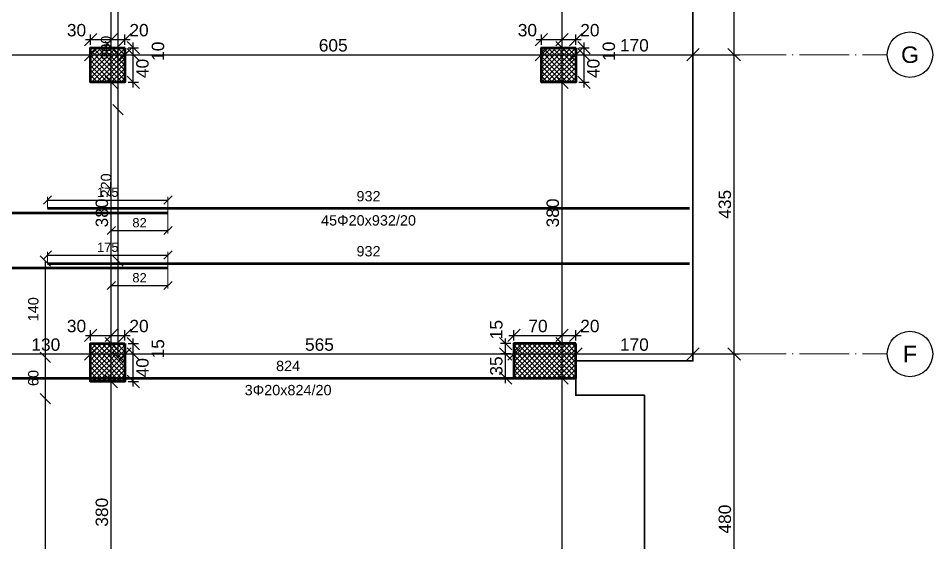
# Model space of a CAD drawing. Header units: millimetres. Extents: x -404 to 6018, y -5139 to 7890.
# Drawn here: x 870 to 2198, y -2904 to -2142 of the extents above; entities that cross this region are included whole.
import ezdxf
from ezdxf.enums import TextEntityAlignment as Align

# ---------------------------------------------------------------- set-up
doc = ezdxf.new("R2010")
doc.units = ezdxf.units.MM
doc.linetypes.add('ZWCAD_ISO04W100', pattern=[30.5, 24, -3, 0.5, -3])
for name, color, linetype, lineweight in [('AXIS LINES', 255, 'ZWCAD_ISO04W100', 13), ('COLUMN', 140, 'Continuous', 53), ('SLAB', 3, 'Continuous', 35)]:
    doc.layers.add(name, color=color, linetype=linetype, lineweight=lineweight)
for name, color, linetype in [('FW_AXIS', 7, 'Continuous'), ('FW_COLUMN_HATCH', 8, 'Continuous'), ('FW_DIM', 7, 'Continuous'), ('REB_TOP_MESH_X', 5, 'Continuous'), ('REB_TOP_MESH_X_AXDIM', 5, 'Continuous'), ('REB_TOP_MESH_X_LAP', 5, 'Continuous'), ('REB_TOP_MESH_X_RANGE', 5, 'Continuous'), ('REB_TOP_MESH_X_TEXT', 5, 'Continuous')]:
    doc.layers.add(name, color=color, linetype=linetype)
doc.styles.add('REBAR_TXT', font='arial.ttf')
doc.styles.get("Standard").update_dxf_attribs({"font": 'arial.ttf'})
doc.dimstyles.new('FW_DIM', dxfattribs={"dimtxt": 18, "dimasz": 9, "dimexe": 7.5, "dimexo": 4.5, "dimgap": 4.5, "dimtad": 1, "dimdec": 0, "dimtxsty": 'Standard', "dimtsz": 9, "dimcen": 2.5, "dimdle": 7.5, "dimclrd": 256, "dimclre": 256, "dimclrt": 7, "dimazin": 3, "dimtfac": 1, "dimtmove": 2, "dimatfit": 3})
doc.dimstyles.new('REBAR LAP', dxfattribs={"dimtxt": 13.5, "dimasz": 2.5, "dimexe": 4.5, "dimexo": 0, "dimgap": 4.5, "dimtad": 1, "dimdec": 0, "dimtxsty": 'Standard', "dimtsz": 6, "dimcen": 2.5, "dimclrd": 6, "dimclre": 6, "dimclrt": 7, "dimazin": 3, "dimtfac": 1, "dimtmove": 2, "dimatfit": 3, "dimlwd": 25, "dimlwe": 18})
doc.dimstyles.new('REBAR M-200', dxfattribs={"dimtxt": 15, "dimasz": 15, "dimexe": 25, "dimexo": 12.5, "dimgap": 10, "dimtad": 1, "dimdec": 0, "dimtxsty": 'Standard', "dimblk": 'NONE', "dimcen": 50, "dimse1": 1, "dimse2": 1, "dimclrd": 6, "dimclre": 6, "dimclrt": 7, "dimazin": 3, "dimtfac": 1, "dimtmove": 2, "dimatfit": 3, "dimldrblk": 'NONE', "dimlwd": 53})
doc.dimstyles.new('REBAR RANGE', dxfattribs={"dimtxt": 15, "dimasz": 2.5, "dimexe": 0, "dimexo": 0, "dimgap": 10, "dimtad": 1, "dimdec": 0, "dimtxsty": 'Standard', "dimtsz": 7.5, "dimcen": 2.5, "dimse1": 1, "dimse2": 1, "dimclrd": 6, "dimclre": 6, "dimclrt": 7, "dimazin": 3, "dimtfac": 1, "dimtmove": 2, "dimatfit": 3, "dimlwd": 25})

# ---------------------------------------------------------------- blocks, each defined once
blk = doc.blocks.new('*D818')
at = {"color": 6, "lineweight": 53}
blk.add_line((335, -2425.1), (1087.5, -2425.1), dxfattribs=at)
at = {"layer": 'Defpoints'}
for p in [(335, -2425.1), (335, -2425.1), (1087.5, -2425.1)]:
    blk.add_point(p, dxfattribs=at)
at = {"layer": 'REB_TOP_MESH_X', "color": 7, "insert": (711.2, -2407.6), "char_height": 15, "attachment_point": 5}
blk.add_mtext('752', dxfattribs=at)
blk = doc.blocks.new('_NONE')
blk = doc.blocks.new('*D819')
at = {"color": 6, "lineweight": 53}
blk.add_line((912.5, -2418.4), (1845, -2418.4), dxfattribs=at)
at = {"layer": 'Defpoints'}
for p in [(912.5, -2418.4), (912.5, -2418.4), (1845, -2418.4)]:
    blk.add_point(p, dxfattribs=at)
at = {"layer": 'REB_TOP_MESH_X', "color": 7, "insert": (1378.8, -2400.9), "char_height": 15, "attachment_point": 5}
blk.add_mtext('932', dxfattribs=at)
blk = doc.blocks.new('_Oblique')
at = {"color": 0, "linetype": 'ByBlock', "lineweight": -2}
blk.add_line((-0.5, -0.5), (0.5, 0.5), dxfattribs=at)
blk = doc.blocks.new('*D820')
at = {"color": 6, "lineweight": 18}
for p, q in [((912.5, -2418.4), (912.5, -2401.9)), ((1087.5, -2425.1), (1087.5, -2401.9))]:
    blk.add_line(p, q, dxfattribs=at)
at = {"color": 6, "lineweight": 25}
blk.add_line((912.5, -2406.4), (1087.5, -2406.4), dxfattribs=at)
at = {"layer": 'Defpoints'}
for p in [(912.5, -2406.4), (912.5, -2418.4), (1087.5, -2425.1)]:
    blk.add_point(p, dxfattribs=at)
at = {"layer": 'REB_TOP_MESH_X_LAP', "color": 6, "xscale": 12, "yscale": 12}
for p in [(912.5, -2406.4), (1087.5, -2406.4)]:
    blk.add_blockref('_OBLIQUE', p, dxfattribs=at)
at = {"layer": 'REB_TOP_MESH_X_LAP', "color": 7, "insert": (1000, -2395.1), "char_height": 13.5, "attachment_point": 5}
blk.add_mtext('175', dxfattribs=at)
blk = doc.blocks.new('*D821')
at = {"color": 6, "lineweight": 18}
for p, q in [((1005, -2425.1), (1005, -2455.1)), ((1087.5, -2425.1), (1087.5, -2455.1))]:
    blk.add_line(p, q, dxfattribs=at)
at = {"color": 6, "lineweight": 25}
blk.add_line((1005, -2450.6), (1087.5, -2450.6), dxfattribs=at)
at = {"layer": 'Defpoints'}
for p in [(1005, -2425.1), (1087.5, -2425.1), (1005, -2450.6)]:
    blk.add_point(p, dxfattribs=at)
at = {"layer": 'REB_TOP_MESH_X_AXDIM', "color": 6, "xscale": 12, "yscale": 12}
for p in [(1005, -2450.6), (1087.5, -2450.6)]:
    blk.add_blockref('_OBLIQUE', p, dxfattribs=at)
at = {"layer": 'REB_TOP_MESH_X_AXDIM', "color": 7, "insert": (1046.2, -2439.4), "char_height": 13.5, "attachment_point": 5}
blk.add_mtext('82', dxfattribs=at)
blk = doc.blocks.new('*D834')
at = {"color": 6, "lineweight": 53}
blk.add_line((415, -2505.1), (1087.5, -2505.1), dxfattribs=at)
at = {"layer": 'Defpoints'}
for p in [(415, -2505.1), (415, -2505.1), (1087.5, -2505.1)]:
    blk.add_point(p, dxfattribs=at)
at = {"layer": 'REB_TOP_MESH_X', "color": 7, "insert": (751.2, -2487.6), "char_height": 15, "attachment_point": 5}
blk.add_mtext('672', dxfattribs=at)
blk = doc.blocks.new('*D835')
at = {"color": 6, "lineweight": 53}
blk.add_line((912.5, -2498.4), (1845, -2498.4), dxfattribs=at)
at = {"layer": 'Defpoints'}
for p in [(912.5, -2498.4), (912.5, -2498.4), (1845, -2498.4)]:
    blk.add_point(p, dxfattribs=at)
at = {"layer": 'REB_TOP_MESH_X', "color": 7, "insert": (1378.8, -2480.9), "char_height": 15, "attachment_point": 5}
blk.add_mtext('932', dxfattribs=at)
blk = doc.blocks.new('*D836')
at = {"color": 6, "lineweight": 18}
for p, q in [((912.5, -2498.4), (912.5, -2481.9)), ((1087.5, -2505.1), (1087.5, -2481.9))]:
    blk.add_line(p, q, dxfattribs=at)
at = {"color": 6, "lineweight": 25}
blk.add_line((912.5, -2486.4), (1087.5, -2486.4), dxfattribs=at)
at = {"layer": 'Defpoints'}
for p in [(912.5, -2486.4), (912.5, -2498.4), (1087.5, -2505.1)]:
    blk.add_point(p, dxfattribs=at)
at = {"layer": 'REB_TOP_MESH_X_LAP', "color": 6, "xscale": 12, "yscale": 12}
for p in [(912.5, -2486.4), (1087.5, -2486.4)]:
    blk.add_blockref('_OBLIQUE', p, dxfattribs=at)
at = {"layer": 'REB_TOP_MESH_X_LAP', "color": 7, "insert": (1000, -2475.1), "char_height": 13.5, "attachment_point": 5}
blk.add_mtext('175', dxfattribs=at)
blk = doc.blocks.new('*D837')
at = {"color": 6, "lineweight": 18}
for p, q in [((1005, -2505.1), (1005, -2535.1)), ((1087.5, -2505.1), (1087.5, -2535.1))]:
    blk.add_line(p, q, dxfattribs=at)
at = {"color": 6, "lineweight": 25}
blk.add_line((1005, -2530.6), (1087.5, -2530.6), dxfattribs=at)
at = {"layer": 'Defpoints'}
for p in [(1005, -2505.1), (1087.5, -2505.1), (1005, -2530.6)]:
    blk.add_point(p, dxfattribs=at)
at = {"layer": 'REB_TOP_MESH_X_AXDIM', "color": 6, "xscale": 12, "yscale": 12}
for p in [(1005, -2530.6), (1087.5, -2530.6)]:
    blk.add_blockref('_OBLIQUE', p, dxfattribs=at)
at = {"layer": 'REB_TOP_MESH_X_AXDIM', "color": 7, "insert": (1046.2, -2519.4), "char_height": 13.5, "attachment_point": 5}
blk.add_mtext('82', dxfattribs=at)
blk = doc.blocks.new('*D862')
at = {"color": 6, "lineweight": 25}
blk.add_line((1015.1, -2635.1), (1015.1, -1735.1), dxfattribs=at)
at = {"layer": 'Defpoints'}
for p in [(1015.1, -1735.1), (1015.1, -2635.1), (1015.1, -2635.1)]:
    blk.add_point(p, dxfattribs=at)
at = {"layer": 'REB_TOP_MESH_X_RANGE', "color": 6, "xscale": 15, "yscale": 15, "rotation": 90}
for p in [(1015.1, -1735.1), (1015.1, -2635.1)]:
    blk.add_blockref('_OBLIQUE', p, dxfattribs=at)
at = {"layer": 'REB_TOP_MESH_X_RANGE', "color": 7, "insert": (997.6, -2185.1), "char_height": 15, "attachment_point": 5, "rotation": 90}
blk.add_mtext('900', dxfattribs=at)
blk = doc.blocks.new('*D864')
at = {"color": 6, "lineweight": 25}
blk.add_line((909.4, -3215.1), (909.4, -2695.1), dxfattribs=at)
at = {"layer": 'Defpoints'}
for p in [(909.4, -2695.1), (909.4, -3215.1), (909.4, -3215.1)]:
    blk.add_point(p, dxfattribs=at)
at = {"layer": 'REB_TOP_MESH_X_RANGE', "color": 6, "xscale": 15, "yscale": 15, "rotation": 90}
for p in [(909.4, -2695.1), (909.4, -3215.1)]:
    blk.add_blockref('_OBLIQUE', p, dxfattribs=at)
at = {"layer": 'REB_TOP_MESH_X_RANGE', "color": 7, "insert": (891.9, -2955.1), "char_height": 15, "attachment_point": 5, "rotation": 90}
blk.add_mtext('520', dxfattribs=at)
blk = doc.blocks.new('*D871')
at = {"color": 6, "lineweight": 25}
blk.add_line((1015.1, -2495.1), (1015.1, -2275.1), dxfattribs=at)
at = {"layer": 'Defpoints'}
for p in [(1015.1, -2275.1), (1015.1, -2495.1), (1015.1, -2495.1)]:
    blk.add_point(p, dxfattribs=at)
at = {"layer": 'REB_TOP_MESH_X_RANGE', "color": 6, "xscale": 15, "yscale": 15, "rotation": 90}
for p in [(1015.1, -2275.1), (1015.1, -2495.1)]:
    blk.add_blockref('_OBLIQUE', p, dxfattribs=at)
at = {"layer": 'REB_TOP_MESH_X_RANGE', "color": 7, "insert": (997.6, -2385.1), "char_height": 15, "attachment_point": 5, "rotation": 90}
blk.add_mtext('220', dxfattribs=at)
blk = doc.blocks.new('*D879')
at = {"color": 6, "lineweight": 25}
blk.add_line((1015.1, -2275.1), (1015.1, -2095.1), dxfattribs=at)
at = {"layer": 'Defpoints'}
for p in [(1015.1, -2095.1), (1015.1, -2275.1), (1015.1, -2275.1)]:
    blk.add_point(p, dxfattribs=at)
at = {"layer": 'REB_TOP_MESH_X_RANGE', "color": 6, "xscale": 15, "yscale": 15, "rotation": 90}
for p in [(1015.1, -2095.1), (1015.1, -2275.1)]:
    blk.add_blockref('_OBLIQUE', p, dxfattribs=at)
at = {"layer": 'REB_TOP_MESH_X_RANGE', "color": 7, "insert": (997.6, -2185.1), "char_height": 15, "attachment_point": 5, "rotation": 90}
blk.add_mtext('180', dxfattribs=at)
blk = doc.blocks.new('*D885')
at = {"color": 6, "lineweight": 25}
blk.add_line((909.4, -2635.1), (909.4, -2495.1), dxfattribs=at)
at = {"layer": 'Defpoints'}
for p in [(909.4, -2495.1), (909.4, -2635.1), (909.4, -2635.1)]:
    blk.add_point(p, dxfattribs=at)
at = {"layer": 'REB_TOP_MESH_X_RANGE', "color": 6, "xscale": 15, "yscale": 15, "rotation": 90}
for p in [(909.4, -2495.1), (909.4, -2635.1)]:
    blk.add_blockref('_OBLIQUE', p, dxfattribs=at)
at = {"layer": 'REB_TOP_MESH_X_RANGE', "color": 7, "insert": (891.9, -2565.1), "char_height": 15, "attachment_point": 5, "rotation": 90}
blk.add_mtext('140', dxfattribs=at)
blk = doc.blocks.new('*D893')
at = {"color": 6, "lineweight": 25}
blk.add_line((909.4, -2695.1), (909.4, -2635.1), dxfattribs=at)
at = {"layer": 'Defpoints'}
for p in [(909.4, -2635.1), (909.4, -2695.1), (909.4, -2695.1)]:
    blk.add_point(p, dxfattribs=at)
at = {"layer": 'REB_TOP_MESH_X_RANGE', "color": 6, "xscale": 15, "yscale": 15, "rotation": 90}
for p in [(909.4, -2635.1), (909.4, -2695.1)]:
    blk.add_blockref('_OBLIQUE', p, dxfattribs=at)
at = {"layer": 'REB_TOP_MESH_X_RANGE', "color": 7, "insert": (891.9, -2665.1), "char_height": 15, "attachment_point": 5, "rotation": 90}
blk.add_mtext('60', dxfattribs=at)
blk = doc.blocks.new('*D894')
at = {"color": 6, "lineweight": 53}
blk.add_line((850, -2665.1), (1674, -2665.1), dxfattribs=at)
at = {"layer": 'Defpoints'}
for p in [(850, -2665.1), (850, -2665.1), (1674, -2665.1)]:
    blk.add_point(p, dxfattribs=at)
at = {"layer": 'REB_TOP_MESH_X', "color": 7, "insert": (1262, -2647.6), "char_height": 15, "attachment_point": 5}
blk.add_mtext('824', dxfattribs=at)
blk = doc.blocks.new('*D933')
for p, q in [((967.5, -2173.1), (1012.5, -2173.1)), ((975, -2180.6), (975, -2165.6)), ((1005, -2180.6), (1005, -2165.6))]:
    blk.add_line(p, q)
at = {"layer": 'Defpoints'}
for p in [(975, -2173.1), (975, -2185.1), (1005, -2185.1)]:
    blk.add_point(p, dxfattribs=at)
at = {"layer": 'FW_DIM', "xscale": 18, "yscale": 18}
for p in [(975, -2173.1), (1005, -2173.1)]:
    blk.add_blockref('_OBLIQUE', p, dxfattribs=at)
at = {"layer": 'FW_DIM', "color": 7, "insert": (954.6, -2159.6), "char_height": 18, "attachment_point": 5}
blk.add_mtext('30', dxfattribs=at)
blk = doc.blocks.new('*D934')
for p, q in [((997.5, -2173.1), (1032.5, -2173.1)), ((1005, -2180.6), (1005, -2165.6)), ((1025, -2180.6), (1025, -2165.6))]:
    blk.add_line(p, q)
at = {"layer": 'Defpoints'}
for p in [(1005, -2173.1), (1005, -2185.1), (1025, -2185.1)]:
    blk.add_point(p, dxfattribs=at)
at = {"layer": 'FW_DIM', "xscale": 18, "yscale": 18}
for p in [(1005, -2173.1), (1025, -2173.1)]:
    blk.add_blockref('_OBLIQUE', p, dxfattribs=at)
at = {"layer": 'FW_DIM', "color": 7, "insert": (1045.4, -2159.6), "char_height": 18, "attachment_point": 5}
blk.add_mtext('20', dxfattribs=at)
blk = doc.blocks.new('*D935')
for p, q in [((1037, -2242.6), (1037, -2187.6)), ((1029.5, -2195.1), (1044.5, -2195.1)), ((1029.5, -2235.1), (1044.5, -2235.1))]:
    blk.add_line(p, q)
at = {"layer": 'Defpoints'}
for p in [(1025, -2195.1), (1025, -2235.1), (1037, -2235.1)]:
    blk.add_point(p, dxfattribs=at)
at = {"layer": 'FW_DIM', "xscale": 18, "yscale": 18, "rotation": 90}
for p in [(1037, -2195.1), (1037, -2235.1)]:
    blk.add_blockref('_OBLIQUE', p, dxfattribs=at)
at = {"layer": 'FW_DIM', "color": 7, "insert": (1050.5, -2215.1), "char_height": 18, "attachment_point": 5, "rotation": 90}
blk.add_mtext('40', dxfattribs=at)
blk = doc.blocks.new('*D936')
for p, q in [((1037, -2202.6), (1037, -2177.6)), ((1029.5, -2185.1), (1044.5, -2185.1)), ((1029.5, -2195.1), (1044.5, -2195.1))]:
    blk.add_line(p, q)
at = {"layer": 'Defpoints'}
for p in [(1025, -2185.1), (1025, -2195.1), (1037, -2195.1)]:
    blk.add_point(p, dxfattribs=at)
at = {"layer": 'FW_DIM', "xscale": 18, "yscale": 18, "rotation": 90}
for p in [(1037, -2185.1), (1037, -2195.1)]:
    blk.add_blockref('_OBLIQUE', p, dxfattribs=at)
at = {"layer": 'FW_DIM', "color": 7, "insert": (1073, -2190.1), "char_height": 18, "attachment_point": 5, "rotation": 90}
blk.add_mtext('10', dxfattribs=at)
blk = doc.blocks.new('*D941')
for p, q in [((1622.5, -2173.1), (1667.5, -2173.1)), ((1630, -2180.6), (1630, -2165.6)), ((1660, -2180.6), (1660, -2165.6))]:
    blk.add_line(p, q)
at = {"layer": 'Defpoints'}
for p in [(1630, -2173.1), (1630, -2185.1), (1660, -2185.1)]:
    blk.add_point(p, dxfattribs=at)
at = {"layer": 'FW_DIM', "xscale": 18, "yscale": 18}
for p in [(1630, -2173.1), (1660, -2173.1)]:
    blk.add_blockref('_OBLIQUE', p, dxfattribs=at)
at = {"layer": 'FW_DIM', "color": 7, "insert": (1609.6, -2159.6), "char_height": 18, "attachment_point": 5}
blk.add_mtext('30', dxfattribs=at)
blk = doc.blocks.new('*D942')
for p, q in [((1652.5, -2173.1), (1687.5, -2173.1)), ((1660, -2180.6), (1660, -2165.6)), ((1680, -2180.6), (1680, -2165.6))]:
    blk.add_line(p, q)
at = {"layer": 'Defpoints'}
for p in [(1660, -2173.1), (1660, -2185.1), (1680, -2185.1)]:
    blk.add_point(p, dxfattribs=at)
at = {"layer": 'FW_DIM', "xscale": 18, "yscale": 18}
for p in [(1660, -2173.1), (1680, -2173.1)]:
    blk.add_blockref('_OBLIQUE', p, dxfattribs=at)
at = {"layer": 'FW_DIM', "color": 7, "insert": (1700.4, -2159.6), "char_height": 18, "attachment_point": 5}
blk.add_mtext('20', dxfattribs=at)
blk = doc.blocks.new('*D943')
for p, q in [((1692, -2242.6), (1692, -2187.6)), ((1684.5, -2195.1), (1699.5, -2195.1)), ((1684.5, -2235.1), (1699.5, -2235.1))]:
    blk.add_line(p, q)
at = {"layer": 'Defpoints'}
for p in [(1680, -2195.1), (1680, -2235.1), (1692, -2235.1)]:
    blk.add_point(p, dxfattribs=at)
at = {"layer": 'FW_DIM', "xscale": 18, "yscale": 18, "rotation": 90}
for p in [(1692, -2195.1), (1692, -2235.1)]:
    blk.add_blockref('_OBLIQUE', p, dxfattribs=at)
at = {"layer": 'FW_DIM', "color": 7, "insert": (1705.5, -2215.1), "char_height": 18, "attachment_point": 5, "rotation": 90}
blk.add_mtext('40', dxfattribs=at)
blk = doc.blocks.new('*D944')
for p, q in [((1692, -2202.6), (1692, -2177.6)), ((1684.5, -2185.1), (1699.5, -2185.1)), ((1684.5, -2195.1), (1699.5, -2195.1))]:
    blk.add_line(p, q)
at = {"layer": 'Defpoints'}
for p in [(1680, -2185.1), (1680, -2195.1), (1692, -2195.1)]:
    blk.add_point(p, dxfattribs=at)
at = {"layer": 'FW_DIM', "xscale": 18, "yscale": 18, "rotation": 90}
for p in [(1692, -2185.1), (1692, -2195.1)]:
    blk.add_blockref('_OBLIQUE', p, dxfattribs=at)
at = {"layer": 'FW_DIM', "color": 7, "insert": (1728, -2190.1), "char_height": 18, "attachment_point": 5, "rotation": 90}
blk.add_mtext('10', dxfattribs=at)
blk = doc.blocks.new('*D945')
for p, q in [((967.5, -2603.1), (1012.5, -2603.1)), ((975, -2610.6), (975, -2595.6)), ((1005, -2610.6), (1005, -2595.6))]:
    blk.add_line(p, q)
at = {"layer": 'Defpoints'}
for p in [(975, -2603.1), (975, -2615.1), (1005, -2615.1)]:
    blk.add_point(p, dxfattribs=at)
at = {"layer": 'FW_DIM', "xscale": 18, "yscale": 18}
for p in [(975, -2603.1), (1005, -2603.1)]:
    blk.add_blockref('_OBLIQUE', p, dxfattribs=at)
at = {"layer": 'FW_DIM', "color": 7, "insert": (954.6, -2589.6), "char_height": 18, "attachment_point": 5}
blk.add_mtext('30', dxfattribs=at)
blk = doc.blocks.new('*D946')
for p, q in [((997.5, -2603.1), (1032.5, -2603.1)), ((1005, -2610.6), (1005, -2595.6)), ((1025, -2610.6), (1025, -2595.6))]:
    blk.add_line(p, q)
at = {"layer": 'Defpoints'}
for p in [(1005, -2603.1), (1005, -2615.1), (1025, -2615.1)]:
    blk.add_point(p, dxfattribs=at)
at = {"layer": 'FW_DIM', "xscale": 18, "yscale": 18}
for p in [(1005, -2603.1), (1025, -2603.1)]:
    blk.add_blockref('_OBLIQUE', p, dxfattribs=at)
at = {"layer": 'FW_DIM', "color": 7, "insert": (1045.4, -2589.6), "char_height": 18, "attachment_point": 5}
blk.add_mtext('20', dxfattribs=at)
blk = doc.blocks.new('*D947')
for p, q in [((1029.5, -2630.1), (1044.5, -2630.1)), ((1037, -2677.6), (1037, -2622.6)), ((1029.5, -2670.1), (1044.5, -2670.1))]:
    blk.add_line(p, q)
at = {"layer": 'Defpoints'}
for p in [(1025, -2630.1), (1025, -2670.1), (1037, -2670.1)]:
    blk.add_point(p, dxfattribs=at)
at = {"layer": 'FW_DIM', "xscale": 18, "yscale": 18, "rotation": 90}
for p in [(1037, -2630.1), (1037, -2670.1)]:
    blk.add_blockref('_OBLIQUE', p, dxfattribs=at)
at = {"layer": 'FW_DIM', "color": 7, "insert": (1050.5, -2650.1), "char_height": 18, "attachment_point": 5, "rotation": 90}
blk.add_mtext('40', dxfattribs=at)
blk = doc.blocks.new('*D948')
for p, q in [((1029.5, -2615.1), (1044.5, -2615.1)), ((1037, -2637.6), (1037, -2607.6)), ((1029.5, -2630.1), (1044.5, -2630.1))]:
    blk.add_line(p, q)
at = {"layer": 'Defpoints'}
for p in [(1025, -2615.1), (1025, -2630.1), (1037, -2630.1)]:
    blk.add_point(p, dxfattribs=at)
at = {"layer": 'FW_DIM', "xscale": 18, "yscale": 18, "rotation": 90}
for p in [(1037, -2615.1), (1037, -2630.1)]:
    blk.add_blockref('_OBLIQUE', p, dxfattribs=at)
at = {"layer": 'FW_DIM', "color": 7, "insert": (1073, -2622.6), "char_height": 18, "attachment_point": 5, "rotation": 90}
blk.add_mtext('15', dxfattribs=at)
blk = doc.blocks.new('*D973')
for p, q in [((1582.5, -2603.1), (1667.5, -2603.1)), ((1590, -2610.6), (1590, -2595.6)), ((1660, -2610.6), (1660, -2595.6))]:
    blk.add_line(p, q)
at = {"layer": 'Defpoints'}
for p in [(1590, -2603.1), (1590, -2615.1), (1660, -2615.1)]:
    blk.add_point(p, dxfattribs=at)
at = {"layer": 'FW_DIM', "xscale": 18, "yscale": 18}
for p in [(1590, -2603.1), (1660, -2603.1)]:
    blk.add_blockref('_OBLIQUE', p, dxfattribs=at)
at = {"layer": 'FW_DIM', "color": 7, "insert": (1625, -2589.6), "char_height": 18, "attachment_point": 5}
blk.add_mtext('70', dxfattribs=at)
blk = doc.blocks.new('*D974')
for p, q in [((1652.5, -2603.1), (1687.5, -2603.1)), ((1660, -2610.6), (1660, -2595.6)), ((1680, -2610.6), (1680, -2595.6))]:
    blk.add_line(p, q)
at = {"layer": 'Defpoints'}
for p in [(1660, -2603.1), (1660, -2615.1), (1680, -2615.1)]:
    blk.add_point(p, dxfattribs=at)
at = {"layer": 'FW_DIM', "xscale": 18, "yscale": 18}
for p in [(1660, -2603.1), (1680, -2603.1)]:
    blk.add_blockref('_OBLIQUE', p, dxfattribs=at)
at = {"layer": 'FW_DIM', "color": 7, "insert": (1700.4, -2589.6), "char_height": 18, "attachment_point": 5}
blk.add_mtext('20', dxfattribs=at)
blk = doc.blocks.new('*D975')
for p, q in [((1585.5, -2630.1), (1570.5, -2630.1)), ((1578, -2672.6), (1578, -2622.6)), ((1585.5, -2665.1), (1570.5, -2665.1))]:
    blk.add_line(p, q)
at = {"layer": 'Defpoints'}
for p in [(1590, -2630.1), (1578, -2665.1), (1590, -2665.1)]:
    blk.add_point(p, dxfattribs=at)
at = {"layer": 'FW_DIM', "xscale": 18, "yscale": 18, "rotation": 90}
for p in [(1578, -2630.1), (1578, -2665.1)]:
    blk.add_blockref('_OBLIQUE', p, dxfattribs=at)
at = {"layer": 'FW_DIM', "color": 7, "insert": (1564.5, -2647.6), "char_height": 18, "attachment_point": 5, "rotation": 90}
blk.add_mtext('35', dxfattribs=at)
blk = doc.blocks.new('*D976')
for p, q in [((1585.5, -2615.1), (1570.5, -2615.1)), ((1578, -2637.6), (1578, -2607.6)), ((1585.5, -2630.1), (1570.5, -2630.1))]:
    blk.add_line(p, q)
at = {"layer": 'Defpoints'}
for p in [(1590, -2615.1), (1578, -2630.1), (1590, -2630.1)]:
    blk.add_point(p, dxfattribs=at)
at = {"layer": 'FW_DIM', "xscale": 18, "yscale": 18, "rotation": 90}
for p in [(1578, -2615.1), (1578, -2630.1)]:
    blk.add_blockref('_OBLIQUE', p, dxfattribs=at)
at = {"layer": 'FW_DIM', "color": 7, "insert": (1564.5, -2594.7), "char_height": 18, "attachment_point": 5, "rotation": 90}
blk.add_mtext('15', dxfattribs=at)
blk = doc.blocks.new('*D1007')
for p, q in [((837.4, -2630.1), (982.5, -2630.1)), ((844.9, -2625.6), (844.9, -2622.6)), ((975, -2625.6), (975, -2622.6))]:
    blk.add_line(p, q)
at = {"layer": 'Defpoints'}
for p in [(844.9, -2630.1), (844.9, -2630.1), (975, -2630.1)]:
    blk.add_point(p, dxfattribs=at)
at = {"layer": 'FW_DIM', "xscale": 18, "yscale": 18}
for p in [(844.9, -2630.1), (975, -2630.1)]:
    blk.add_blockref('_OBLIQUE', p, dxfattribs=at)
at = {"layer": 'FW_DIM', "color": 7, "insert": (910, -2616.6), "char_height": 18, "attachment_point": 5}
blk.add_mtext('130', dxfattribs=at)
blk = doc.blocks.new('*D1008')
for p, q in [((967.5, -2630.1), (1032.5, -2630.1)), ((975, -2625.6), (975, -2622.6)), ((1025, -2625.6), (1025, -2622.6))]:
    blk.add_line(p, q)
at = {"layer": 'Defpoints'}
for p in [(975, -2630.1), (975, -2630.1), (1025, -2630.1)]:
    blk.add_point(p, dxfattribs=at)
at = {"layer": 'FW_DIM', "xscale": 18, "yscale": 18}
for p in [(975, -2630.1), (1025, -2630.1)]:
    blk.add_blockref('_OBLIQUE', p, dxfattribs=at)
blk = doc.blocks.new('*D1009')
for p, q in [((1017.5, -2630.1), (1597.5, -2630.1)), ((1025, -2625.6), (1025, -2622.6)), ((1590, -2625.6), (1590, -2622.6))]:
    blk.add_line(p, q)
at = {"layer": 'Defpoints'}
for p in [(1025, -2630.1), (1025, -2630.1), (1590, -2630.1)]:
    blk.add_point(p, dxfattribs=at)
at = {"layer": 'FW_DIM', "xscale": 18, "yscale": 18}
for p in [(1025, -2630.1), (1590, -2630.1)]:
    blk.add_blockref('_OBLIQUE', p, dxfattribs=at)
at = {"layer": 'FW_DIM', "color": 7, "insert": (1307.5, -2616.6), "char_height": 18, "attachment_point": 5}
blk.add_mtext('565', dxfattribs=at)
blk = doc.blocks.new('*D1010')
for p, q in [((1582.5, -2630.1), (1687.5, -2630.1)), ((1590, -2625.6), (1590, -2622.6)), ((1680, -2625.6), (1680, -2622.6))]:
    blk.add_line(p, q)
at = {"layer": 'Defpoints'}
for p in [(1590, -2630.1), (1590, -2630.1), (1680, -2630.1)]:
    blk.add_point(p, dxfattribs=at)
at = {"layer": 'FW_DIM', "xscale": 18, "yscale": 18}
for p in [(1590, -2630.1), (1680, -2630.1)]:
    blk.add_blockref('_OBLIQUE', p, dxfattribs=at)
blk = doc.blocks.new('*D1011')
for p, q in [((1672.5, -2630.1), (1857.5, -2630.1)), ((1680, -2625.6), (1680, -2622.6)), ((1850, -2625.6), (1850, -2622.6))]:
    blk.add_line(p, q)
at = {"layer": 'Defpoints'}
for p in [(1680, -2630.1), (1680, -2630.1), (1850, -2630.1)]:
    blk.add_point(p, dxfattribs=at)
at = {"layer": 'FW_DIM', "xscale": 18, "yscale": 18}
for p in [(1680, -2630.1), (1850, -2630.1)]:
    blk.add_blockref('_OBLIQUE', p, dxfattribs=at)
at = {"layer": 'FW_DIM', "color": 7, "insert": (1765, -2616.6), "char_height": 18, "attachment_point": 5}
blk.add_mtext('170', dxfattribs=at)
blk = doc.blocks.new('*D1013')
for p, q in [((460, -2190.6), (460, -2187.6)), ((975, -2190.6), (975, -2187.6)), ((452.5, -2195.1), (982.5, -2195.1))]:
    blk.add_line(p, q)
at = {"layer": 'Defpoints'}
for p in [(460, -2195.1), (460, -2195.1), (975, -2195.1)]:
    blk.add_point(p, dxfattribs=at)
at = {"layer": 'FW_DIM', "xscale": 18, "yscale": 18}
for p in [(460, -2195.1), (975, -2195.1)]:
    blk.add_blockref('_OBLIQUE', p, dxfattribs=at)
at = {"layer": 'FW_DIM', "color": 7, "insert": (717.5, -2181.6), "char_height": 18, "attachment_point": 5}
blk.add_mtext('515', dxfattribs=at)
blk = doc.blocks.new('*D1014')
for p, q in [((975, -2190.6), (975, -2187.6)), ((1025, -2190.6), (1025, -2187.6)), ((967.5, -2195.1), (1032.5, -2195.1))]:
    blk.add_line(p, q)
at = {"layer": 'Defpoints'}
for p in [(975, -2195.1), (975, -2195.1), (1025, -2195.1)]:
    blk.add_point(p, dxfattribs=at)
at = {"layer": 'FW_DIM', "xscale": 18, "yscale": 18}
for p in [(975, -2195.1), (1025, -2195.1)]:
    blk.add_blockref('_OBLIQUE', p, dxfattribs=at)
blk = doc.blocks.new('*D1015')
for p, q in [((1025, -2190.6), (1025, -2187.6)), ((1630, -2190.6), (1630, -2187.6)), ((1017.5, -2195.1), (1637.5, -2195.1))]:
    blk.add_line(p, q)
at = {"layer": 'Defpoints'}
for p in [(1025, -2195.1), (1025, -2195.1), (1630, -2195.1)]:
    blk.add_point(p, dxfattribs=at)
at = {"layer": 'FW_DIM', "xscale": 18, "yscale": 18}
for p in [(1025, -2195.1), (1630, -2195.1)]:
    blk.add_blockref('_OBLIQUE', p, dxfattribs=at)
at = {"layer": 'FW_DIM', "color": 7, "insert": (1327.5, -2181.6), "char_height": 18, "attachment_point": 5}
blk.add_mtext('605', dxfattribs=at)
blk = doc.blocks.new('*D1016')
for p, q in [((1630, -2190.6), (1630, -2187.6)), ((1680, -2190.6), (1680, -2187.6)), ((1622.5, -2195.1), (1687.5, -2195.1))]:
    blk.add_line(p, q)
at = {"layer": 'Defpoints'}
for p in [(1630, -2195.1), (1630, -2195.1), (1680, -2195.1)]:
    blk.add_point(p, dxfattribs=at)
at = {"layer": 'FW_DIM', "xscale": 18, "yscale": 18}
for p in [(1630, -2195.1), (1680, -2195.1)]:
    blk.add_blockref('_OBLIQUE', p, dxfattribs=at)
blk = doc.blocks.new('*D1017')
for p, q in [((1680, -2190.6), (1680, -2187.6)), ((1850, -2190.6), (1850, -2187.6)), ((1672.5, -2195.1), (1857.5, -2195.1))]:
    blk.add_line(p, q)
at = {"layer": 'Defpoints'}
for p in [(1680, -2195.1), (1680, -2195.1), (1850, -2195.1)]:
    blk.add_point(p, dxfattribs=at)
at = {"layer": 'FW_DIM', "xscale": 18, "yscale": 18}
for p in [(1680, -2195.1), (1850, -2195.1)]:
    blk.add_blockref('_OBLIQUE', p, dxfattribs=at)
at = {"layer": 'FW_DIM', "color": 7, "insert": (1765, -2181.6), "char_height": 18, "attachment_point": 5}
blk.add_mtext('170', dxfattribs=at)
blk = doc.blocks.new('*D1051')
for p, q in [((1005, -3057.6), (1005, -2662.6)), ((1000.5, -2670.1), (997.5, -2670.1)), ((1000.5, -3050.1), (997.5, -3050.1))]:
    blk.add_line(p, q)
at = {"layer": 'Defpoints'}
for p in [(1005, -2670.1), (1005, -3050.1), (1005, -3050.1)]:
    blk.add_point(p, dxfattribs=at)
at = {"layer": 'FW_DIM', "xscale": 18, "yscale": 18, "rotation": 90}
for p in [(1005, -2670.1), (1005, -3050.1)]:
    blk.add_blockref('_OBLIQUE', p, dxfattribs=at)
at = {"layer": 'FW_DIM', "color": 7, "insert": (991.5, -2860.1), "char_height": 18, "attachment_point": 5, "rotation": 90}
blk.add_mtext('380', dxfattribs=at)
blk = doc.blocks.new('*D1052')
for p, q in [((1000.5, -2615.1), (997.5, -2615.1)), ((1005, -2677.6), (1005, -2607.6)), ((1000.5, -2670.1), (997.5, -2670.1))]:
    blk.add_line(p, q)
at = {"layer": 'Defpoints'}
for p in [(1005, -2615.1), (1005, -2670.1), (1005, -2670.1)]:
    blk.add_point(p, dxfattribs=at)
at = {"layer": 'FW_DIM', "xscale": 18, "yscale": 18, "rotation": 90}
for p in [(1005, -2615.1), (1005, -2670.1)]:
    blk.add_blockref('_OBLIQUE', p, dxfattribs=at)
blk = doc.blocks.new('*D1053')
for p, q in [((1005, -2622.6), (1005, -2227.6)), ((1000.5, -2235.1), (997.5, -2235.1)), ((1000.5, -2615.1), (997.5, -2615.1))]:
    blk.add_line(p, q)
at = {"layer": 'Defpoints'}
for p in [(1005, -2235.1), (1005, -2615.1), (1005, -2615.1)]:
    blk.add_point(p, dxfattribs=at)
at = {"layer": 'FW_DIM', "xscale": 18, "yscale": 18, "rotation": 90}
for p in [(1005, -2235.1), (1005, -2615.1)]:
    blk.add_blockref('_OBLIQUE', p, dxfattribs=at)
at = {"layer": 'FW_DIM', "color": 7, "insert": (991.5, -2425.1), "char_height": 18, "attachment_point": 5, "rotation": 90}
blk.add_mtext('380', dxfattribs=at)
blk = doc.blocks.new('*D1054')
for p, q in [((1005, -2242.6), (1005, -2177.6)), ((1000.5, -2185.1), (997.5, -2185.1)), ((1000.5, -2235.1), (997.5, -2235.1))]:
    blk.add_line(p, q)
at = {"layer": 'Defpoints'}
for p in [(1005, -2185.1), (1005, -2235.1), (1005, -2235.1)]:
    blk.add_point(p, dxfattribs=at)
at = {"layer": 'FW_DIM', "xscale": 18, "yscale": 18, "rotation": 90}
for p in [(1005, -2185.1), (1005, -2235.1)]:
    blk.add_blockref('_OBLIQUE', p, dxfattribs=at)
blk = doc.blocks.new('*D1055')
for p, q in [((1000.5, -2030.1), (997.5, -2030.1)), ((1005, -2192.6), (1005, -2022.6)), ((1000.5, -2185.1), (997.5, -2185.1))]:
    blk.add_line(p, q)
at = {"layer": 'Defpoints'}
for p in [(1005, -2030.1), (1005, -2185.1), (1005, -2185.1)]:
    blk.add_point(p, dxfattribs=at)
at = {"layer": 'FW_DIM', "xscale": 18, "yscale": 18, "rotation": 90}
for p in [(1005, -2030.1), (1005, -2185.1)]:
    blk.add_blockref('_OBLIQUE', p, dxfattribs=at)
at = {"layer": 'FW_DIM', "color": 7, "insert": (991.5, -2107.6), "char_height": 18, "attachment_point": 5, "rotation": 90}
blk.add_mtext('155', dxfattribs=at)
blk = doc.blocks.new('*D1063')
for p, q in [((1655.5, -2665.1), (1652.5, -2665.1)), ((1660, -3217.7), (1660, -2657.6)), ((1655.5, -3210.2), (1652.5, -3210.2))]:
    blk.add_line(p, q)
at = {"layer": 'Defpoints'}
for p in [(1660, -2665.1), (1660, -3210.2), (1660, -3210.2)]:
    blk.add_point(p, dxfattribs=at)
at = {"layer": 'FW_DIM', "xscale": 18, "yscale": 18, "rotation": 90}
for p in [(1660, -2665.1), (1660, -3210.2)]:
    blk.add_blockref('_OBLIQUE', p, dxfattribs=at)
at = {"layer": 'FW_DIM', "color": 7, "insert": (1646.5, -2937.7), "char_height": 18, "attachment_point": 5, "rotation": 90}
blk.add_mtext('545', dxfattribs=at)
blk = doc.blocks.new('*D1064')
for p, q in [((1655.5, -2615.1), (1652.5, -2615.1)), ((1660, -2672.6), (1660, -2607.6)), ((1655.5, -2665.1), (1652.5, -2665.1))]:
    blk.add_line(p, q)
at = {"layer": 'Defpoints'}
for p in [(1660, -2615.1), (1660, -2665.1), (1660, -2665.1)]:
    blk.add_point(p, dxfattribs=at)
at = {"layer": 'FW_DIM', "xscale": 18, "yscale": 18, "rotation": 90}
for p in [(1660, -2615.1), (1660, -2665.1)]:
    blk.add_blockref('_OBLIQUE', p, dxfattribs=at)
blk = doc.blocks.new('*D1065')
for p, q in [((1660, -2622.6), (1660, -2227.6)), ((1655.5, -2235.1), (1652.5, -2235.1)), ((1655.5, -2615.1), (1652.5, -2615.1))]:
    blk.add_line(p, q)
at = {"layer": 'Defpoints'}
for p in [(1660, -2235.1), (1660, -2615.1), (1660, -2615.1)]:
    blk.add_point(p, dxfattribs=at)
at = {"layer": 'FW_DIM', "xscale": 18, "yscale": 18, "rotation": 90}
for p in [(1660, -2235.1), (1660, -2615.1)]:
    blk.add_blockref('_OBLIQUE', p, dxfattribs=at)
at = {"layer": 'FW_DIM', "color": 7, "insert": (1646.5, -2425.1), "char_height": 18, "attachment_point": 5, "rotation": 90}
blk.add_mtext('380', dxfattribs=at)
blk = doc.blocks.new('*D1066')
for p, q in [((1660, -2242.6), (1660, -2177.6)), ((1655.5, -2185.1), (1652.5, -2185.1)), ((1655.5, -2235.1), (1652.5, -2235.1))]:
    blk.add_line(p, q)
at = {"layer": 'Defpoints'}
for p in [(1660, -2185.1), (1660, -2235.1), (1660, -2235.1)]:
    blk.add_point(p, dxfattribs=at)
at = {"layer": 'FW_DIM', "xscale": 18, "yscale": 18, "rotation": 90}
for p in [(1660, -2185.1), (1660, -2235.1)]:
    blk.add_blockref('_OBLIQUE', p, dxfattribs=at)
blk = doc.blocks.new('*D1067')
for p, q in [((1660, -2192.6), (1660, -1762.6)), ((1655.5, -1770.1), (1652.5, -1770.1)), ((1655.5, -2185.1), (1652.5, -2185.1))]:
    blk.add_line(p, q)
at = {"layer": 'Defpoints'}
for p in [(1660, -1770.1), (1660, -2185.1), (1660, -2185.1)]:
    blk.add_point(p, dxfattribs=at)
at = {"layer": 'FW_DIM', "xscale": 18, "yscale": 18, "rotation": 90}
for p in [(1660, -1770.1), (1660, -2185.1)]:
    blk.add_blockref('_OBLIQUE', p, dxfattribs=at)
at = {"layer": 'FW_DIM', "color": 7, "insert": (1646.5, -1977.6), "char_height": 18, "attachment_point": 5, "rotation": 90}
blk.add_mtext('415', dxfattribs=at)
blk = doc.blocks.new('*D1096')
for p, q in [((1854.5, -2630.1), (1917.5, -2630.1)), ((1910, -3117.6), (1910, -2622.6)), ((1854.5, -3110.1), (1917.5, -3110.1))]:
    blk.add_line(p, q)
at = {"layer": 'Defpoints'}
for p in [(1850, -2630.1), (1850, -3110.1), (1910, -3110.1)]:
    blk.add_point(p, dxfattribs=at)
at = {"layer": 'FW_DIM', "xscale": 18, "yscale": 18, "rotation": 90}
for p in [(1910, -2630.1), (1910, -3110.1)]:
    blk.add_blockref('_OBLIQUE', p, dxfattribs=at)
at = {"layer": 'FW_DIM', "color": 7, "insert": (1896.5, -2870.1), "char_height": 18, "attachment_point": 5, "rotation": 90}
blk.add_mtext('480', dxfattribs=at)
blk = doc.blocks.new('*D1097')
for p, q in [((1910, -2637.6), (1910, -2187.6)), ((1854.5, -2195.1), (1917.5, -2195.1)), ((1854.5, -2630.1), (1917.5, -2630.1))]:
    blk.add_line(p, q)
at = {"layer": 'Defpoints'}
for p in [(1850, -2195.1), (1850, -2630.1), (1910, -2630.1)]:
    blk.add_point(p, dxfattribs=at)
at = {"layer": 'FW_DIM', "xscale": 18, "yscale": 18, "rotation": 90}
for p in [(1910, -2195.1), (1910, -2630.1)]:
    blk.add_blockref('_OBLIQUE', p, dxfattribs=at)
at = {"layer": 'FW_DIM', "color": 7, "insert": (1896.5, -2412.6), "char_height": 18, "attachment_point": 5, "rotation": 90}
blk.add_mtext('435', dxfattribs=at)
blk = doc.blocks.new('*D1098')
for p, q in [((1854.5, -1740.1), (1917.5, -1740.1)), ((1910, -2202.6), (1910, -1732.6)), ((1854.5, -2195.1), (1917.5, -2195.1))]:
    blk.add_line(p, q)
at = {"layer": 'Defpoints'}
for p in [(1850, -1740.1), (1850, -2195.1), (1910, -2195.1)]:
    blk.add_point(p, dxfattribs=at)
at = {"layer": 'FW_DIM', "xscale": 18, "yscale": 18, "rotation": 90}
for p in [(1910, -1740.1), (1910, -2195.1)]:
    blk.add_blockref('_OBLIQUE', p, dxfattribs=at)
at = {"layer": 'FW_DIM', "color": 7, "insert": (1896.5, -1967.6), "char_height": 18, "attachment_point": 5, "rotation": 90}
blk.add_mtext('455', dxfattribs=at)

msp = doc.modelspace()

# ---------------------------------------------------------------- hatches: boundary and pattern name
at = {"layer": 'FW_COLUMN_HATCH'}
h = msp.add_hatch(dxfattribs=at)
h.set_pattern_fill('ANSI37', scale=1.6)
h.paths.add_polyline_path([(1025, -2185.1), (1025, -2235.1), (975, -2235.1), (975, -2185.1), (1025, -2185.1), (1025, -2185.1)])
h = msp.add_hatch(dxfattribs=at)
h.set_pattern_fill('ANSI37', scale=1.6)
h.paths.add_polyline_path([(1680, -2185.1), (1680, -2235.1), (1630, -2235.1), (1630, -2185.1), (1680, -2185.1), (1680, -2185.1)])
h = msp.add_hatch(dxfattribs=at)
h.set_pattern_fill('ANSI37', scale=1.6)
h.paths.add_polyline_path([(1025, -2615.1), (1025, -2670.1), (975, -2670.1), (975, -2615.1), (1025, -2615.1)])
h = msp.add_hatch(dxfattribs=at)
h.set_pattern_fill('ANSI37', scale=1.6)
h.paths.add_polyline_path([(1680, -2615.1), (1680, -2665.1), (1590, -2665.1), (1590, -2615.1), (1680, -2615.1)])

# ---------------------------------------------------------------- linework, layer by layer
at = {"layer": 'AXIS LINES', "color": 0, "ltscale": 3}
for points in [[(1005, -1450.1), (1005, -4990.2)], [(1660, -1450.1), (1660, -4990.2)], [(-282.6, -2195.1), (2132.4, -2195.1)], [(-282.6, -2630.1), (2132.4, -2630.1)]]:
    msp.add_lwpolyline(points, dxfattribs=at)
at = {"layer": 'COLUMN', "ltscale": 0.08}
for points in [[(1025, -2185.1), (1025, -2235.1), (975, -2235.1), (975, -2185.1), (1025, -2185.1)], [(1680, -2185.1), (1680, -2235.1), (1630, -2235.1), (1630, -2185.1), (1680, -2185.1)], [(1025, -2615.1), (1025, -2670.1), (975, -2670.1), (975, -2615.1), (1025, -2615.1)]]:
    msp.add_lwpolyline(points, dxfattribs=at)
msp.add_lwpolyline([(1680, -2615.1), (1590, -2615.1), (1590, -2665.1), (1680, -2665.1)], close=True, dxfattribs=at)
at = {"layer": 'FW_AXIS'}
for centre in [(2165.4, -2195.1), (2165.4, -2630.1)]:
    msp.add_circle(centre, 33, dxfattribs=at)
at = {"layer": 'SLAB', "ltscale": 0.08}
msp.add_lwpolyline([(1780, -3210.2), (1779.9, -2690.1), (1679.9, -2690.1), (1679.9, -2640.1), (1850, -2640.1), (1850, -1730.1), (1215, -1730.1), (1215, -1650), (985, -1650), (985.1, -1729.4), (410, -1730.1), (410, -1870.2), (330, -1870.2), (329.9, -2100.1), (410, -2100.1), (409.9, -2270.1), (330, -2270.2), (329.9, -2500.1), (410, -2500.1), (410, -2640.1), (644.9, -2640.1), (644.9, -3100.1)], dxfattribs=at)

# ---------------------------------------------------------------- texts
at = {"layer": 'FW_AXIS', "color": 7, "style": 'REBAR_TXT'}
for s, p in [('G', (2165.4, -2195.1)), ('F', (2165.4, -2630.1))]:
    msp.add_text(s, height=24, dxfattribs=at).set_placement(p, align=Align.MIDDLE_CENTER)
at = {"layer": 'REB_TOP_MESH_X_TEXT', "color": 7, "style": 'REBAR_TXT'}
for s, p in [('45Φ20x932/20', (1378.8, -2428.4)), ('3Φ20x824/20', (1262, -2675.1))]:
    msp.add_text(s, height=15, dxfattribs=at).set_placement(p, align=Align.TOP_CENTER)

# ---------------------------------------------------------------- dimensions: what is measured, and where the dimension line sits
at = {"layer": 'FW_DIM'}
for base, p1, p2, picture, middle in [((1910, -2195.1), (1850, -2195.1), (1850, -1740.1), '*D1098', (1896.5, -1967.6)), ((1910, -2630.1), (1850, -2630.1), (1850, -2195.1), '*D1097', (1896.5, -2412.6)), ((1910, -3110.1), (1850, -3110.1), (1850, -2630.1), '*D1096', (1896.5, -2870.1))]:
    dim = msp.add_linear_dim(base=base, p1=p1, p2=p2, angle=90, dimstyle='FW_DIM', dxfattribs=at)
    dim.commit()
    dim.dimension.update_dxf_attribs({"geometry": picture, "text_midpoint": middle})
for base, p1, p2, text, picture, middle in [((1660, -2185.1), (1660, -2185.1), (1660, -1770.1), '415', '*D1067', (1646.5, -1977.6)), ((1005, -2185.1), (1005, -2185.1), (1005, -2030.1), '155', '*D1055', (991.5, -2107.6)), ((1005, -2235.1), (1005, -2235.1), (1005, -2185.1), ' ', '*D1054', (1005, -2210.1)), ((1037, -2195.1), (1025, -2195.1), (1025, -2185.1), '10', '*D936', (1073, -2190.1)), ((1660, -2235.1), (1660, -2235.1), (1660, -2185.1), ' ', '*D1066', (1660, -2210.1)), ((1692, -2195.1), (1680, -2195.1), (1680, -2185.1), '10', '*D944', (1728, -2190.1)), ((1037, -2235.1), (1025, -2235.1), (1025, -2195.1), '40', '*D935', (1050.5, -2215.1)), ((1692, -2235.1), (1680, -2235.1), (1680, -2195.1), '40', '*D943', (1705.5, -2215.1)), ((1005, -2615.1), (1005, -2615.1), (1005, -2235.1), '380', '*D1053', (991.5, -2425.1)), ((1660, -2615.1), (1660, -2615.1), (1660, -2235.1), '380', '*D1065', (1646.5, -2425.1)), ((1578, -2630.1), (1590, -2630.1), (1590, -2615.1), '15', '*D976', (1564.5, -2594.7)), ((1005, -2670.1), (1005, -2670.1), (1005, -2615.1), ' ', '*D1052', (1005, -2642.6)), ((1037, -2630.1), (1025, -2630.1), (1025, -2615.1), '15', '*D948', (1073, -2622.6)), ((1660, -2665.1), (1660, -2665.1), (1660, -2615.1), ' ', '*D1064', (1660, -2640.1)), ((1037, -2670.1), (1025, -2670.1), (1025, -2630.1), '40', '*D947', (1050.5, -2650.1)), ((1578, -2665.1), (1590, -2665.1), (1590, -2630.1), '35', '*D975', (1564.5, -2647.6)), ((1660, -3210.2), (1660, -3210.2), (1660, -2665.1), '545', '*D1063', (1646.5, -2937.7)), ((1005, -3050.1), (1005, -3050.1), (1005, -2670.1), '380', '*D1051', (991.5, -2860.1))]:
    dim = msp.add_linear_dim(base=base, p1=p1, p2=p2, angle=90, text=text, dimstyle='FW_DIM', override={"dimtmove": 2}, dxfattribs=at)
    dim.commit()
    dim.dimension.update_dxf_attribs({"geometry": picture, "text_midpoint": middle, "dimtype": 160})
for base, p1, p2, text, picture, middle in [((975, -2173.1), (975, -2185.1), (1005, -2185.1), '30', '*D933', (954.6, -2159.6)), ((1005, -2173.1), (1005, -2185.1), (1025, -2185.1), '20', '*D934', (1045.4, -2159.6)), ((1630, -2173.1), (1630, -2185.1), (1660, -2185.1), '30', '*D941', (1609.6, -2159.6)), ((1660, -2173.1), (1660, -2185.1), (1680, -2185.1), '20', '*D942', (1700.4, -2159.6)), ((460, -2195.1), (460, -2195.1), (975, -2195.1), '515', '*D1013', (717.5, -2181.6)), ((1025, -2195.1), (1025, -2195.1), (1630, -2195.1), '605', '*D1015', (1327.5, -2181.6)), ((1680, -2195.1), (1680, -2195.1), (1850, -2195.1), '170', '*D1017', (1765, -2181.6)), ((975, -2195.1), (975, -2195.1), (1025, -2195.1), ' ', '*D1014', (1000, -2195.1)), ((1630, -2195.1), (1630, -2195.1), (1680, -2195.1), ' ', '*D1016', (1655, -2195.1)), ((975, -2603.1), (975, -2615.1), (1005, -2615.1), '30', '*D945', (954.6, -2589.6)), ((1005, -2603.1), (1005, -2615.1), (1025, -2615.1), '20', '*D946', (1045.4, -2589.6)), ((1590, -2603.1), (1590, -2615.1), (1660, -2615.1), '70', '*D973', (1625, -2589.6)), ((1660, -2603.1), (1660, -2615.1), (1680, -2615.1), '20', '*D974', (1700.4, -2589.6)), ((844.9, -2630.1), (844.9, -2630.1), (975, -2630.1), '130', '*D1007', (910, -2616.6)), ((1025, -2630.1), (1025, -2630.1), (1590, -2630.1), '565', '*D1009', (1307.5, -2616.6)), ((1680, -2630.1), (1680, -2630.1), (1850, -2630.1), '170', '*D1011', (1765, -2616.6)), ((975, -2630.1), (975, -2630.1), (1025, -2630.1), ' ', '*D1008', (1000, -2630.1)), ((1590, -2630.1), (1590, -2630.1), (1680, -2630.1), ' ', '*D1010', (1635, -2630.1))]:
    dim = msp.add_linear_dim(base=base, p1=p1, p2=p2, text=text, dimstyle='FW_DIM', override={"dimtmove": 2}, dxfattribs=at)
    dim.commit()
    dim.dimension.update_dxf_attribs({"geometry": picture, "text_midpoint": middle, "dimtype": 160})
at = {"layer": 'REB_TOP_MESH_X'}
for base, p1, p2, picture, middle in [((912.5, -2418.3617278), (912.5, -2418.3617278), (1845, -2418.3617278), '*D819', (1378.75, -2400.8617278)), ((335, -2425.1117278), (335, -2425.1117278), (1087.5, -2425.1117278), '*D818', (711.25, -2407.6117278)), ((415, -2505.1117278), (415, -2505.1117278), (1087.5, -2505.1117278), '*D834', (751.25, -2487.6117278)), ((912.5, -2498.3617278), (912.5, -2498.3617278), (1845, -2498.3617278), '*D835', (1378.75, -2480.8617278)), ((850, -2665.1), (850, -2665.1), (1674, -2665.1), '*D894', (1262, -2647.6))]:
    dim = msp.add_linear_dim(base=base, p1=p1, p2=p2, dimstyle='REBAR M-200', dxfattribs=at)
    dim.commit()
    dim.dimension.update_dxf_attribs({"geometry": picture, "text_midpoint": middle})
at = {"layer": 'REB_TOP_MESH_X_AXDIM'}
for base, p1, p2, picture, middle in [((1005, -2450.6117278), (1005, -2425.1117278), (1087.5, -2425.1117278), '*D821', (1046.25, -2439.3617278)), ((1005, -2530.6117278), (1005, -2505.1117278), (1087.5, -2505.1117278), '*D837', (1046.25, -2519.3617278))]:
    dim = msp.add_linear_dim(base=base, p1=p1, p2=p2, dimstyle='REBAR LAP', dxfattribs=at)
    dim.commit()
    dim.dimension.update_dxf_attribs({"geometry": picture, "text_midpoint": middle})
at = {"layer": 'REB_TOP_MESH_X_LAP'}
for base, p1, p2, picture, middle in [((912.5, -2406.4), (912.5, -2418.4), (1087.5, -2425.1), '*D820', (1000, -2395.1)), ((912.5, -2486.4), (912.5, -2498.4), (1087.5, -2505.1), '*D836', (1000, -2475.1))]:
    dim = msp.add_linear_dim(base=base, p1=p1, p2=p2, dimstyle='REBAR LAP', dxfattribs=at)
    dim.commit()
    dim.dimension.update_dxf_attribs({"geometry": picture, "text_midpoint": middle})
at = {"layer": 'REB_TOP_MESH_X_RANGE'}
for base, p1, p2, picture, middle in [((1015.1, -2635.1), (1015.1, -2635.1), (1015.1, -1735.1), '*D862', (997.6, -2185.1)), ((1015.1, -2275.1), (1015.1, -2275.1), (1015.1, -2095.1), '*D879', (997.6, -2185.1)), ((1015.1, -2495.1), (1015.1, -2495.1), (1015.1, -2275.1), '*D871', (997.6, -2385.1)), ((909.4, -2635.1), (909.4, -2635.1), (909.4, -2495.1), '*D885', (891.9, -2565.1)), ((909.4, -2695.1), (909.4, -2695.1), (909.4, -2635.1), '*D893', (891.9, -2665.1)), ((909.4, -3215.1), (909.4, -3215.1), (909.4, -2695.1), '*D864', (891.9, -2955.1))]:
    dim = msp.add_linear_dim(base=base, p1=p1, p2=p2, angle=90, dimstyle='REBAR RANGE', dxfattribs=at)
    dim.commit()
    dim.dimension.update_dxf_attribs({"geometry": picture, "text_midpoint": middle})

doc.saveas('drawing.dxf')
